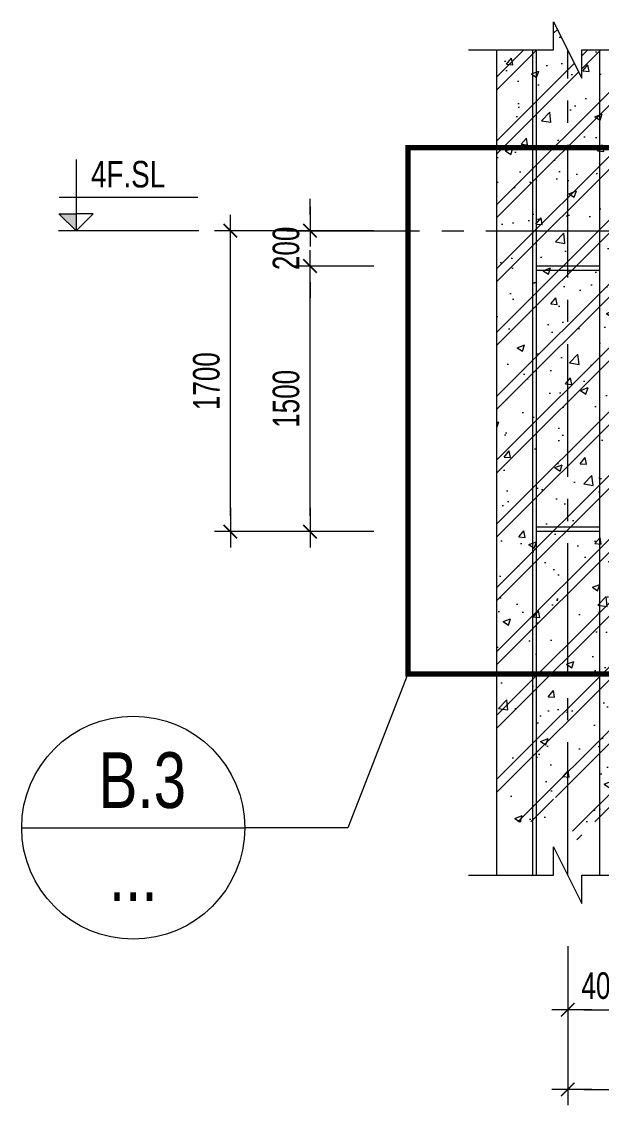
# Model space of a CAD drawing. Header units: millimetres. Extents: x 84463 to 294191, y -61495 to 44118.
# Drawn here: x 186451 to 189726, y -19351 to -13229 of the extents above; entities that cross this region are included whole.
import ezdxf
from ezdxf.enums import TextEntityAlignment as Align

# ---------------------------------------------------------------- set-up
doc = ezdxf.new("R2010")
doc.units = ezdxf.units.MM
doc.linetypes.add('CENTER2', pattern=[1.125, 0.75, -0.125, 0.125, -0.125])
doc.linetypes.add('HIDDEN2', pattern=[4.762499999999999, 3.175, -1.5875])
for name, color, linetype, lineweight in [('NDC_S-ANNO', 7, 'Continuous', 20), ('NDC_S-DIMS', 1, 'Continuous', 15), ('NDC_S-HTCH-MAT', 8, 'Continuous', 15), ('NDC_S-SLAB', 2, 'Continuous', 20), ('NDC_S-TEXT-SYMB', 7, 'Continuous', 20), ('NDC_S_ANNO', 7, 'Continuous', 20), ('NDC_S_AXIS', 5, 'CENTER2', 13), ('NDC_S_CONTINUOUS', 3, 'Continuous', 20), ('NDC_S_DIM', 1, 'Continuous', 15), ('NDC_S_ENG TEXT', 2, 'Continuous', 20), ('NDC_S_TEXT SYMBOL', 7, 'Continuous', 20)]:
    doc.layers.add(name, color=color, linetype=linetype, lineweight=lineweight)
doc.styles.add('NDC_ANNO', font='', dxfattribs={"width": 0.8})
doc.styles.add('NDC_DIM', font='', dxfattribs={"width": 0.75})
doc.styles.get('NDC_ANNO').set_extended_font_data('Dotum')
doc.styles.get('NDC_DIM').set_extended_font_data('Dotum')
doc.dimstyles.new('NDC_dim_60', dxfattribs={"dimscale": 60, "dimtxt": 2.5, "dimasz": 1.5, "dimexe": 1.5, "dimexo": 2.5, "dimgap": 1, "dimtad": 1, "dimdec": 0, "dimrnd": 0.001, "dimzin": 0, "dimdsep": 46, "dimtxsty": 'NDC_DIM', "dimblk": 'DIMMARK', "dimcen": 0, "dimdle": 1.2, "dimclrd": 256, "dimclre": 256, "dimclrt": 3, "dimadec": 0, "dimazin": 0, "dimtfac": 1, "dimtdec": 0, "dimtix": 1, "dimtofl": 0, "dimtmove": 2, "dimatfit": 3, "dimfxl": 6, "dimfxlon": 1, "dimtolj": 1, "dimtzin": 0, "dimlwd": -1, "dimlwe": -1, "dimarcsym": 0})

# ---------------------------------------------------------------- blocks, each defined once
blk = doc.blocks.new('DIMMARK')
at = {"layer": 'NDC_S_DIM', "color": 1}
blk.add_line((-1.5, 0), (1, 0), dxfattribs=at)
at = {"layer": 'NDC_S_DIM', "color": 2, "const_width": 0.1}
blk.add_lwpolyline([(-0.4242640687119285, -0.4242640687119285), (0.4242640687119285, 0.4242640687119285)], dxfattribs=at)
blk = doc.blocks.new('*D379')
at = {"layer": 'Defpoints', "color": 0, "transparency": 16777216}
for p in [(189536.204028971, -18050.2405760814), (189936.204028971, -18050.2405760814), (189936.204028971, -18810.93172353373)]:
    blk.add_point(p, dxfattribs=at)
at = {"layer": 'NDC_S-DIMS', "transparency": 16777216}
for p, q in [((189536.204028971, -18450.93172353373), (189536.204028971, -18900.93172353373)), ((189936.204028971, -18450.93172353373), (189936.204028971, -18900.93172353373)), ((189626.204028971, -18810.93172353373), (189846.204028971, -18810.93172353373))]:
    blk.add_line(p, q, dxfattribs=at)
at = {"layer": 'NDC_S-DIMS', "transparency": 16777216, "xscale": 90, "yscale": 90, "zscale": 90, "rotation": 180}
blk.add_blockref('DIMMARK', (189536.204028971, -18810.93172353373), dxfattribs=at)
at = {"layer": 'NDC_S-DIMS', "transparency": 16777216, "xscale": 90, "yscale": 90, "zscale": 90}
blk.add_blockref('DIMMARK', (189936.204028971, -18810.93172353373), dxfattribs=at)
at = {"layer": 'NDC_S-DIMS', "color": 3, "transparency": 16777216, "insert": (189736.204028971, -18675.829959626), "char_height": 150, "attachment_point": 5, "style": 'NDC_DIM'}
blk.add_mtext('\\A1;400', dxfattribs=at)
blk = doc.blocks.new('*D386')
at = {"layer": 'Defpoints', "color": 0, "transparency": 16777216}
for p in [(189536.204028971, -18050.2405760814), (217236.1580600715, -18050.2405760814), (217236.1580600715, -19260.93172353373)]:
    blk.add_point(p, dxfattribs=at)
at = {"layer": 'NDC_S-DIMS', "transparency": 16777216}
for p, q in [((189536.204028971, -18900.93172353373), (189536.204028971, -19350.93172353373)), ((217236.1580600715, -18900.93172353373), (217236.1580600715, -19350.93172353373)), ((189626.204028971, -19260.93172353373), (217146.1580600715, -19260.93172353373))]:
    blk.add_line(p, q, dxfattribs=at)
at = {"layer": 'NDC_S-DIMS', "transparency": 16777216, "xscale": 90, "yscale": 90, "zscale": 90, "rotation": 180}
blk.add_blockref('DIMMARK', (189536.204028971, -19260.93172353373), dxfattribs=at)
at = {"layer": 'NDC_S-DIMS', "transparency": 16777216, "xscale": 90, "yscale": 90, "zscale": 90}
blk.add_blockref('DIMMARK', (217236.1580600715, -19260.93172353373), dxfattribs=at)
at = {"layer": 'NDC_S-DIMS', "color": 3, "transparency": 16777216, "insert": (203386.1810445213, -19125.829959626), "char_height": 150, "attachment_point": 5, "style": 'NDC_DIM'}
blk.add_mtext('\\A1;27700', dxfattribs=at)
blk = doc.blocks.new('*D390')
at = {"layer": 'Defpoints', "color": 0, "transparency": 16777216}
for p in [(188080.4237686644, -14609.90031742239), (189136.2040289711, -14609.90031742239), (189136.2040289711, -16109.90031742239)]:
    blk.add_point(p, dxfattribs=at)
at = {"layer": 'NDC_S-DIMS', "transparency": 16777216}
for p, q in [((188440.4237686644, -14609.90031742239), (187990.4237686644, -14609.90031742239)), ((188080.4237686644, -16019.90031742239), (188080.4237686644, -14699.90031742239)), ((188440.4237686644, -16109.90031742239), (187990.4237686644, -16109.90031742239))]:
    blk.add_line(p, q, dxfattribs=at)
at = {"layer": 'NDC_S-DIMS', "transparency": 16777216, "xscale": 90, "yscale": 90, "zscale": 90}
for p, rotation in [((188080.4237686644, -14609.90031742239), 90), ((188080.4237686644, -16109.90031742239), 270)]:
    blk.add_blockref('DIMMARK', p, dxfattribs=dict(at, rotation=rotation))
at = {"layer": 'NDC_S-DIMS', "color": 3, "transparency": 16777216, "insert": (187945.3220047567, -15359.90031742244), "char_height": 150, "attachment_point": 5, "rotation": 90, "style": 'NDC_DIM'}
blk.add_mtext('\\A1;1500', dxfattribs=at)
blk = doc.blocks.new('*D391')
at = {"layer": 'Defpoints', "color": 0, "transparency": 16777216}
for p in [(188080.4237686643, -14409.90031742239), (189136.2040289711, -14409.90031742239), (189136.2040289711, -14609.90031742239)]:
    blk.add_point(p, dxfattribs=at)
at = {"layer": 'NDC_S-DIMS', "transparency": 16777216}
for p, q in [((188080.4237686643, -14319.90031742239), (188080.4237686643, -14229.90031742239)), ((188440.4237686643, -14409.90031742239), (187990.4237686643, -14409.90031742239)), ((188440.4237686643, -14609.90031742239), (187990.4237686643, -14609.90031742239)), ((188080.4237686643, -14699.90031742239), (188080.4237686643, -14789.90031742239))]:
    blk.add_line(p, q, dxfattribs=at)
at = {"layer": 'NDC_S-DIMS', "transparency": 16777216, "xscale": 90, "yscale": 90, "zscale": 90}
for p, rotation in [((188080.4237686643, -14409.90031742239), 270), ((188080.4237686643, -14609.90031742239), 90)]:
    blk.add_blockref('DIMMARK', p, dxfattribs=dict(at, rotation=rotation))
at = {"layer": 'NDC_S-DIMS', "color": 3, "transparency": 16777216, "insert": (187945.3220047566, -14509.90031742244), "char_height": 150, "attachment_point": 5, "rotation": 90, "style": 'NDC_DIM'}
blk.add_mtext('\\A1;200', dxfattribs=at)
blk = doc.blocks.new('*D392')
at = {"layer": 'Defpoints', "color": 0, "transparency": 16777216}
for p in [(187630.4237686644, -14409.90031742239), (189136.2040289711, -14409.90031742239), (189136.2040289711, -16109.90031742242)]:
    blk.add_point(p, dxfattribs=at)
at = {"layer": 'NDC_S-DIMS', "transparency": 16777216}
for p, q in [((187990.4237686644, -14409.90031742239), (187540.4237686644, -14409.90031742239)), ((187630.4237686644, -16019.90031742242), (187630.4237686644, -14499.90031742239)), ((187990.4237686644, -16109.90031742242), (187540.4237686644, -16109.90031742242))]:
    blk.add_line(p, q, dxfattribs=at)
at = {"layer": 'NDC_S-DIMS', "transparency": 16777216, "xscale": 90, "yscale": 90, "zscale": 90}
for p, rotation in [((187630.4237686644, -14409.90031742239), 90), ((187630.4237686644, -16109.90031742242), 270)]:
    blk.add_blockref('DIMMARK', p, dxfattribs=dict(at, rotation=rotation))
at = {"layer": 'NDC_S-DIMS', "color": 3, "transparency": 16777216, "insert": (187495.3220047567, -15259.90031742246), "char_height": 150, "attachment_point": 5, "rotation": 90, "style": 'NDC_DIM'}
blk.add_mtext('\\A1;1700', dxfattribs=at)
blk = doc.blocks.new('kata_block_CT')
at = {"layer": 'NDC_S_ANNO'}
blk.add_hatch(color=3, dxfattribs=at).paths.add_polyline_path([(0, 1.596954857557648), (-1.612010908633238, 1.596954857557648), (0, 0)])
at = {"layer": 'NDC_S_ANNO', "ltscale": 50}
h = blk.add_hatch(dxfattribs=at)
h.set_pattern_fill('ANSI31', color=256, scale=1.406250541793835, style=0)
h.set_pattern_definition([(45.00000000000001, (0, 5.456968210637569e-12), (-3.157122508925224, 3.157122508925225), [])])
h.paths.add_polyline_path([(0, 1.596954857557648), (0, 0), (1.612010908924276, 1.596954857557648)])
for p, q in [((-1.592704896858777, 3.140833880479477), (11.46947077315417, 3.140833880479477)), ((11.56125648126181, 5.456968210637569e-12), (-1.63869572513795, 5.456968210637569e-12))]:
    blk.add_line(p, q, dxfattribs=at)
for points in [[(0, 6.69495074864426), (0, 0)], [(0, 0), (-1.612010908924276, 1.596954857557648), (0, 1.596954857557648)], [(0, 0), (1.612010908924276, 1.596954857557648), (0, 1.596954857557648)]]:
    blk.add_lwpolyline(points, dxfattribs=at)
at = {"layer": 'NDC_S_ANNO', "color": 8, "ltscale": 50}
blk.add_lwpolyline([(0, 0), (-1.612010908633238, 1.596954857557648), (0, 1.596954857557648)], dxfattribs=at)
at = {"layer": 'NDC_S_TEXT SYMBOL', "color": 3, "style": 'NDC_ANNO', "width": 0.8}
blk.add_attdef('CT', (1.409564409346785, 4.068271311703938), '', height=2.5, dxfattribs=at)
blk = doc.blocks.new('MARK4')
at = {"layer": 'NDC_S_ANNO'}
blk.add_line((-5, 0), (5, 0), dxfattribs=at)
blk.add_circle((0, 0), 5, dxfattribs=at)

msp = doc.modelspace()

# ---------------------------------------------------------------- hatches: boundary and pattern name
at = {"layer": 'NDC_S-HTCH-MAT'}
h = msp.add_hatch(dxfattribs=at)
h.set_pattern_fill('BT-01', color=256, scale=60, pattern_type=2)
h.set_pattern_definition([(49.99999999999999, (100919.999999987, 81726.85565600211), (430.3561095604521, -37.65128098955707), [45, -495]), (355, (100919.999999987, 81726.85565600211), (-83.25080016780001, 451.3152802200071), [36, -396]), (100.4514, (100955.863007987, 81723.7180520021), (347.1056290284129, 413.6637252365721), [38.244114, -420.6852672]), (46.18420000000001, (100919.999999987, 81846.85565600211), (640.3446291753867, -99.31140859741085), [67.5, -742.5]), (96.6356, (100973.362046987, 81838.57967180212), (560.797623329222, 584.470722540265), [57.3661728, -631.0278]), (351.1842, (100919.999999987, 81846.85565600211), (560.7971670801763, 584.4711605551947), [54, -594]), (21, (100979.999999987, 81816.85565600211), (358.144231271077, -241.5713343992033), [45, -495]), (326.0000000000001, (100979.999999987, 81816.85565600211), (145.989199152949, 435.0900270281118), [36, -396]), (71.4514, (101009.845339787, 81796.72469240212), (504.1335771488939, 193.5182980259714), [38.244114, -420.6852672]), (37.50000000000001, (100919.999999987, 81726.85565600211), (7.295913190374401, 199.7363122987869), [0, -391.2, 0, -402, 0, -397.5]), (7.499999999999999, (100919.999999987, 81726.85565600211), (157.8417224652892, 236.6470271294161), [0, -229.2, 0, -382.2, 0, -151.5]), (327.5, (100786.199999987, 81726.85565600211), (320.2934617034454, -13.53292304062785), [0, -150, 0, -468, 0, -621]), (317.5, (100726.199999987, 81726.85565600211), (349.9117016054317, 60.06298939939064), [0, -195, 0, -310.8, 0, -441]), (45, (100919.999999987, 81726.85565600211), (-180.3122292025696, 180.3122292025696), []), (45, (100919.999999987, 81800.35565600211), (-180.3122292025696, 180.3122292025696), [])])
h.paths.add_polyline_path([(189456.204028971, -13389.27506654527), (189136.204028971, -13389.27506654527), (189136.204028971, -17750.2405760814), (189456.204028971, -17750.2405760814), (189456.204028971, -17590.2405760814), (189616.204028971, -17910.24057608143), (189616.204028971, -17750.2405760814), (189936.204028971, -17750.2405760814), (189936.204028971, -13389.27506654527), (189616.204028971, -13389.27506654527), (189616.204028971, -13549.27506654528), (189456.204028971, -13229.27506654525)])

# ---------------------------------------------------------------- linework, layer by layer
at = {"layer": 'NDC_S-ANNO', "linetype": 'HIDDEN2', "ltscale": 80, "const_width": 29.99999999999999}
msp.add_lwpolyline([(190349.6474956475, -13941.50779606106), (188633.5534424236, -13941.50779606106), (188633.5534424236, -16913.90689133441), (190349.6474956475, -16913.90689133441)], close=True, dxfattribs=at)
at = {"layer": 'NDC_S-ANNO'}
msp.add_lwpolyline([(188633.5534424236, -16913.90689133441), (188293.9760480812, -17782.5860634688), (187711.4469736984, -17782.5860634688)], dxfattribs=at)
at = {"layer": 'NDC_S-HTCH-MAT'}
for points in [[(188976.204028971, -13389.27506654527), (189456.204028971, -13389.27506654527), (189456.204028971, -13229.27506654527), (189616.204028971, -13549.27506654527), (189616.204028971, -13389.27506654527), (190096.204028971, -13389.27506654527)], [(188976.204028971, -18050.2405760814), (189456.204028971, -18050.2405760814), (189456.204028971, -17890.2405760814), (189616.204028971, -18210.2405760814), (189616.204028971, -18050.2405760814), (190096.204028971, -18050.2405760814)]]:
    msp.add_lwpolyline(points, dxfattribs=at)
at = {"layer": 'NDC_S-SLAB'}
for p, q in [((189715.204028971, -14609.90031742238), (189357.2040289711, -14609.90031742239)), ((189715.204028971, -14634.90031742238), (189357.2040289711, -14634.90031742239)), ((189715.204028971, -16084.90031742239), (189357.2040289711, -16084.90031742239)), ((189715.204028971, -16109.90031742239), (189357.2040289711, -16109.90031742239))]:
    msp.add_line(p, q, dxfattribs=at)
at = {"layer": 'NDC_S_AXIS', "ltscale": 1000}
for p, q in [((189536.204028971, -18050.2405760814), (189536.204028971, -13389.27506654527)), ((187949.0098780487, -14409.90031742239), (219250.3574014954, -14409.90031742239))]:
    msp.add_line(p, q, dxfattribs=at)
at = {"layer": 'NDC_S_CONTINUOUS'}
msp.add_line((189136.204028971, -18050.2405760814), (189136.204028971, -13389.27506654527), dxfattribs=at)
at = {"layer": 'NDC_S_ENG TEXT', "ltscale": 2000}
for p, q in [((189336.204028971, -13389.27506654527), (189336.204028971, -18050.2405760814)), ((189357.2040289711, -13389.27506654527), (189357.204028971, -18050.2405760814)), ((189715.204028971, -13389.27506654527), (189715.204028971, -18050.2405760814))]:
    msp.add_line(p, q, dxfattribs=at)

# ---------------------------------------------------------------- block references
at = {"layer": 'NDC_S-ANNO'}
ref = msp.add_blockref('kata_block_CT', (186758.596431901, -14409.90031742272), dxfattribs=dict(at, xscale=60, yscale=60, zscale=60))
ref.add_attrib('CT', '4F.SL', (186843.1702964563, -14165.80403865991), dxfattribs={"layer": 'NDC_S-TEXT-SYMB', "color": 3, "height": 150, "style": 'NDC_ANNO', "width": 0.8})
at = {"layer": 'NDC_S-ANNO', "xscale": 125.9999999999999, "yscale": 125.9999999999999, "zscale": 125.9999999999999}
msp.add_blockref('MARK4', (187081.4469736984, -17782.5860634688), dxfattribs=at)

# ---------------------------------------------------------------- texts
at = {"layer": 'NDC_S-TEXT-SYMB', "style": 'NDC_ANNO', "width": 0.8}
for s, p in [('B.3', (187132.7359831964, -17513.84637319589)), ('...', (187081.4469749981, -18039.24701099572))]:
    msp.add_text(s, height=314.9999999999998, rotation=359.9999817861796, dxfattribs=at).set_placement(p, align=Align.MIDDLE_CENTER)

# ---------------------------------------------------------------- dimensions: what is measured, and where the dimension line sits
at = {"layer": 'NDC_S-DIMS'}
for base, p1, p2, picture, middle in [((188080.4237686643, -14409.90031742239), (189136.204028971, -14609.90031742239), (189136.204028971, -14409.90031742239), '*D391', (187945.3220047566, -14509.90031742244)), ((187630.4237686644, -14409.90031742239), (189136.204028971, -16109.90031742242), (189136.204028971, -14409.90031742239), '*D392', (187495.3220047567, -15259.90031742246)), ((188080.4237686644, -14609.90031742239), (189136.204028971, -16109.90031742239), (189136.204028971, -14609.90031742239), '*D390', (187945.3220047567, -15359.90031742244))]:
    dim = msp.add_linear_dim(base=base, p1=p1, p2=p2, angle=90, dimstyle='NDC_dim_60', dxfattribs=at)
    dim.commit()
    dim.dimension.update_dxf_attribs({"geometry": picture, "text_midpoint": middle})
for base, p2, picture, middle in [((189936.204028971, -18810.93172353373), (189936.204028971, -18050.2405760814), '*D379', (189736.204028971, -18675.829959626)), ((217236.1580600715, -19260.93172353373), (217236.1580600715, -18050.2405760814), '*D386', (203386.1810445213, -19125.829959626))]:
    dim = msp.add_linear_dim(base=base, p1=(189536.204028971, -18050.2405760814), p2=p2, dimstyle='NDC_dim_60', dxfattribs=at)
    dim.commit()
    dim.dimension.update_dxf_attribs({"geometry": picture, "text_midpoint": middle})

doc.saveas('drawing.dxf')
